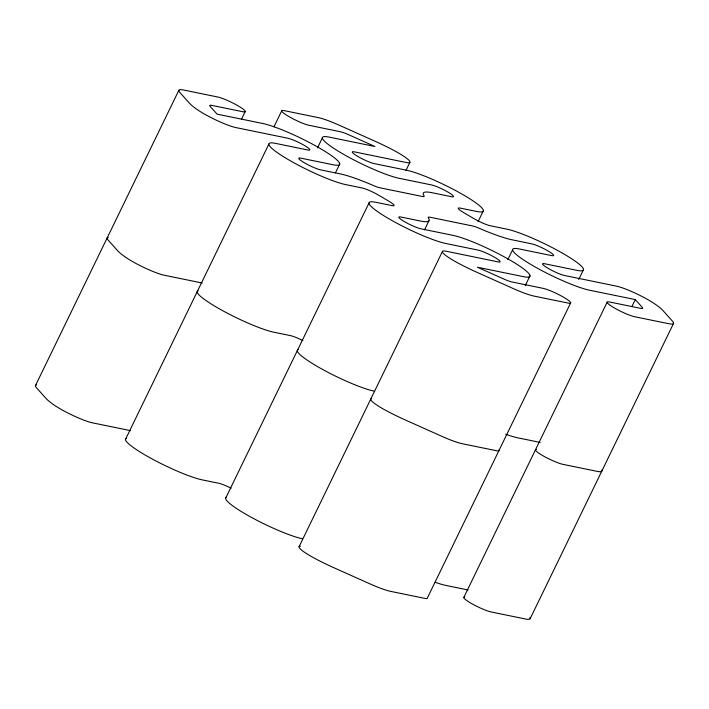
<?xml version="1.0" encoding="UTF-8"?>
<svg xmlns="http://www.w3.org/2000/svg" width="709" height="709" viewBox="0 0 709 709"><rect width="100%" height="100%" fill="white"/><g stroke="black" fill="none" stroke-linecap="round" stroke-linejoin="round"><path stroke-width="1.06" d="M35.45 385.616L178.828 90.344M241.397 119.413L245.252 111.455M273.966 126.805L281.686 110.896M125.449 439.465L268.826 144.193M317.535 147.844L322.365 137.9M335.41 172.89L339.762 163.939M225.577 498.347L368.964 203.075M406 170.364L409.864 162.405M424.567 229.813L428.91 220.862M299.136 546.595L442.513 251.314M478.105 221.589L483.423 210.653M507.795 259.724L512.616 249.781M525.183 285.762L530.013 275.819M578.721 279.479L583.551 269.535M570.692 302.832L427.314 598.104A16.582 2.366 25.9 0 1 424.877 598.387L390.756 591.395A33.163 4.733 25.9 0 1 370.125 583.941L333.939 567.758A46.431 6.62 25.9 0 1 316.453 559.286A26.534 3.784 25.9 0 1 300.43 546.231M463.748 597.545L607.126 302.264M631.905 306.545L635.291 299.588L589.534 290.211A46.431 6.62 25.9 0 1 531.582 264.909A46.431 6.62 25.9 0 1 519.44 248.992L551.699 255.603A13.267 1.888 25.9 0 0 548.234 251.057A13.267 1.888 25.9 0 0 531.67 243.825L512.049 239.802A59.698 8.517 25.9 0 1 479.55 228.431A13.267 1.888 25.9 0 0 472.327 225.905L430.124 217.255A13.267 1.888 25.9 0 0 428.36 217.947A59.698 8.517 25.9 0 1 420.437 221.031L400.815 217.007A13.267 1.888 25.9 0 0 404.281 221.554A13.267 1.888 25.9 0 0 420.836 228.777L453.104 235.397A46.431 6.62 25.9 0 1 511.047 260.699A46.431 6.62 25.9 0 1 523.198 276.616L477.441 267.231L503.789 279.018A13.267 1.888 25.9 0 0 512.04 281.996L543.218 288.386A16.582 2.366 25.9 0 1 563.921 297.425A16.582 2.366 25.9 0 1 568.255 303.106L534.134 296.114A33.163 4.733 25.9 0 1 513.502 288.669L477.317 272.478A46.431 6.62 25.9 0 1 459.831 264.014A26.534 3.784 25.9 0 1 446.271 251.252L498.161 261.896A13.267 1.888 25.9 0 0 494.687 257.34A13.267 1.888 25.9 0 0 478.132 250.117L445.872 243.506A46.431 6.62 25.9 0 1 387.92 218.195A46.431 6.62 25.9 0 1 375.779 202.287L392.139 205.637A13.267 1.888 25.9 0 0 388.665 201.09L378.65 195.197A13.267 1.888 25.9 0 0 362.095 187.974L345.735 184.615A46.431 6.62 25.9 0 1 287.792 159.312A46.431 6.62 25.9 0 1 275.641 143.395L307.91 150.016A13.267 1.888 25.9 0 0 304.436 145.469A13.267 1.888 25.9 0 0 287.881 138.237L235.991 127.602A26.534 3.784 25.9 0 1 197.465 109.727A46.431 6.62 25.9 0 1 189.436 103.195L179.838 92.454A33.163 4.733 25.9 0 1 183.658 90.025L217.787 97.018A16.582 2.366 25.9 0 1 238.481 106.058A16.582 2.366 25.9 0 1 242.824 111.738L211.637 105.349A13.267 1.888 25.9 0 0 210.103 106.323L217.087 114.14L262.844 123.517A46.431 6.62 25.9 0 1 320.796 148.819A46.431 6.62 25.9 0 1 332.938 164.736L300.678 158.125A13.267 1.888 25.9 0 0 304.152 162.671A13.267 1.888 25.9 0 0 320.707 169.894L340.338 173.918A59.698 8.517 25.9 0 1 372.828 185.288A13.267 1.888 25.9 0 0 380.051 187.814L422.254 196.464A13.267 1.888 25.9 0 0 424.017 195.781A59.698 8.517 25.9 0 1 431.941 192.697L451.562 196.721A13.267 1.888 25.9 0 0 448.097 192.174A13.267 1.888 25.9 0 0 431.542 184.943L399.273 178.331A46.431 6.62 25.9 0 1 341.33 153.029A46.431 6.62 25.9 0 1 329.18 137.112L374.937 146.488L348.598 134.71A13.267 1.888 25.9 0 0 340.338 131.723L309.159 125.333A16.582 2.366 25.9 0 1 288.457 116.303A16.582 2.366 25.9 0 1 284.123 110.613L318.244 117.605A33.163 4.733 25.9 0 1 338.875 125.059L375.061 141.242A46.431 6.62 25.9 0 1 392.547 149.714A26.534 3.784 25.9 0 1 406.106 162.467L354.216 151.832A13.267 1.888 25.9 0 0 357.69 156.379A13.267 1.888 25.9 0 0 374.246 163.611L406.505 170.222A46.431 6.62 25.9 0 1 464.457 195.524A46.431 6.62 25.9 0 1 476.599 211.442L460.238 208.091A13.267 1.888 25.9 0 0 463.713 212.638L473.727 218.523A13.267 1.888 25.9 0 0 490.282 225.754L506.643 229.104A46.431 6.62 25.9 0 1 564.586 254.407A46.431 6.62 25.9 0 1 576.736 270.324L544.468 263.713A13.267 1.888 25.9 0 0 547.942 268.259A13.267 1.888 25.9 0 0 564.497 275.491L616.387 286.126A26.534 3.784 25.9 0 1 654.912 303.993A46.431 6.62 25.9 0 1 662.942 310.533L672.54 321.266A33.163 4.733 25.9 0 1 668.72 323.703L634.59 316.71A16.582 2.366 25.9 0 1 613.897 307.671A16.582 2.366 25.9 0 1 609.563 301.99L640.741 308.38A13.267 1.888 25.9 0 0 642.274 307.405L635.291 299.588M530.172 618.656L673.55 323.384M202.136 282.997L164.302 275.234A26.534 3.784 25.9 0 1 125.777 257.367A46.431 6.62 25.9 0 1 117.747 250.835L108.149 240.094A33.163 4.733 25.9 0 1 108.202 237.338M540.187 442.425L517.845 437.843A46.431 6.62 25.9 0 1 505.668 434.218M130.447 430.629L92.613 422.874A26.534 3.784 25.9 0 1 54.088 405.007A46.431 6.62 25.9 0 1 46.058 398.467L36.46 387.734A33.163 4.733 25.9 0 1 36.443 384.987M468.082 589.977L446.156 585.483A46.431 6.62 25.9 0 1 435.264 582.311M302.849 340.595A13.267 1.888 25.9 0 0 290.406 335.605L274.046 332.255A46.431 6.62 25.9 0 1 222.848 310.772A46.431 6.62 25.9 0 1 198.086 290.717M601.711 470.102A33.163 4.733 25.9 0 1 597.031 471.343L562.902 464.342A16.582 2.366 25.9 0 1 543.626 456.126A16.582 2.366 25.9 0 1 536.394 449.435M498.826 449.985A16.582 2.366 25.9 0 1 496.566 450.747L462.445 443.754A33.163 4.733 25.9 0 1 441.813 436.31L405.628 420.118A46.431 6.62 25.9 0 1 388.142 411.645A26.534 3.784 25.9 0 1 371.605 398.626M374.184 391.138A46.431 6.62 25.9 0 1 322.985 369.655A46.431 6.62 25.9 0 1 298.223 349.608M302.495 538.778A46.431 6.62 25.9 0 1 251.518 517.419A46.431 6.62 25.9 0 1 226.428 497.275M464.9 597.075A16.582 2.366 25.9 0 0 471.698 603.625A16.582 2.366 25.9 0 0 491.213 611.982L525.342 618.975A33.163 4.733 25.9 0 0 529.818 617.379M126.299 438.392A46.431 6.62 25.9 0 0 151.38 458.537A46.431 6.62 25.9 0 0 202.357 479.896L218.718 483.246A13.267 1.888 25.9 0 1 231.125 488.217"/></g></svg>
